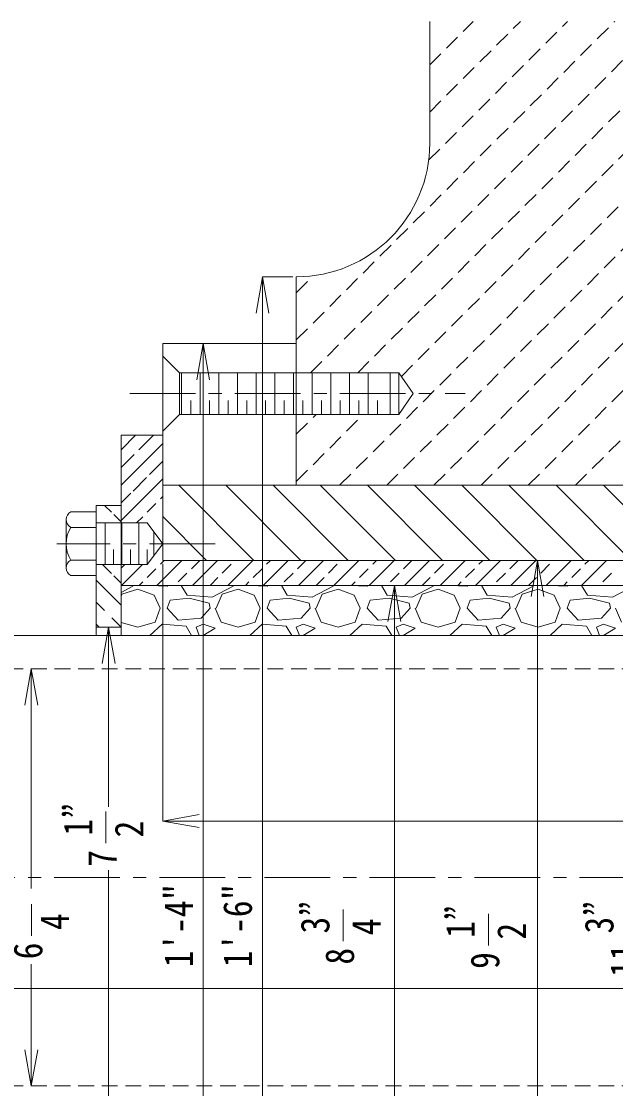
# Model space of a CAD drawing. Units: millimetres, scale not verified. Extents: x -4089 to 4089, y -2931 to 2931.
# Drawn here: x -2350 to -1897, y -1592 to -780 of the extents above; entities that cross this region are included whole.
import ezdxf
from ezdxf.enums import TextEntityAlignment as Align

# ---------------------------------------------------------------- set-up
doc = ezdxf.new("R2010")
doc.units = ezdxf.units.MM
doc.header["$LTSCALE"] = 10
doc.linetypes.add('CHAIN1', pattern=[8, 5, -1, 1, -1])
doc.linetypes.add('DASHED1', pattern=[1.8, 1.2, -0.6])
for name, color, linetype, lineweight in [('0-0_0', 3, 'Continuous', 18), ('0-1_芯', 4, 'CHAIN1', 18), ('0-2_寸法', 2, 'Continuous', 18)]:
    doc.layers.add(name, color=color, linetype=linetype, lineweight=lineweight)
doc.styles.add('ＭＳ ゴシック', font='')
doc.styles.get('ＭＳ ゴシック').set_extended_font_data('MS Gothic')

msp = doc.modelspace()

# ---------------------------------------------------------------- linework, layer by layer
at = {"layer": '0-0_0', "linetype": 'DASHED1'}
for p, q in [((-2140.36, -1022.46), (-1897.86, -779.97)), ((-2129.45, -1047.48), (-1861.94, -779.97)), ((-2107.39, -1133.18), (-1754.18, -779.97)), ((-2093.53, -1047.48), (-1826.02, -779.97)), ((-2071.47, -1133.18), (-1718.26, -779.97)), ((-2060.37, -1050.24), (-1790.1, -779.97)), ((-2039.58, -885.77), (-1933.78, -779.97)), ((-2038.76, -813.1), (-2005.63, -779.97)), ((-2038.76, -849.02), (-1969.7, -779.97)), ((-2035.55, -1133.18), (-1708.56, -806.19)), ((-1999.63, -1133.18), (-1708.56, -842.11)), ((-1963.71, -1133.18), (-1708.19, -877.66)), ((-1927.78, -1133.18), (-1702.18, -907.57)), ((-2140.36, -986.54), (-2127.42, -973.6)), ((-2140.36, -1094.3), (-2125.28, -1079.23)), ((-2140.36, -1130.22), (-2089.36, -1079.23))]:
    msp.add_line(p, q, dxfattribs=at)
at = {"layer": '0-0_0'}
for p, q in [((-2038.76, -872.83), (-2038.76, -779.97)), ((-2140.36, -974.43), (-2140.36, -1133.18)), ((-2241.96, -1025.23), (-2140.36, -1025.23)), ((-2241.96, -1025.23), (-2241.96, -1190.33)), ((-2229.26, -1047.48), (-2241.96, -1034.78)), ((-2229.26, -1047.48), (-2229.26, -1079.23)), ((-2229.26, -1047.48), (-2062.25, -1047.48)), ((-2227.86, -1079.23), (-2227.86, -1047.48)), ((-2213.64, -1079.23), (-2213.64, -1047.48)), ((-2199.41, -1079.23), (-2199.41, -1047.48)), ((-2185.19, -1079.23), (-2185.19, -1047.48)), ((-2170.96, -1079.23), (-2170.96, -1047.48)), ((-2156.74, -1079.23), (-2156.74, -1047.48)), ((-2142.52, -1079.23), (-2142.52, -1047.48)), ((-2128.29, -1079.23), (-2128.29, -1047.48)), ((-2114.07, -1079.23), (-2114.07, -1047.48)), ((-2099.84, -1079.23), (-2099.84, -1047.48)), ((-2085.62, -1079.23), (-2085.62, -1047.48)), ((-2068.86, -1079.23), (-2068.86, -1047.48)), ((-2062.25, -1047.48), (-2051.46, -1063.35)), ((-2062.25, -1079.23), (-2062.25, -1047.48)), ((-2062.25, -1079.23), (-2051.46, -1063.35)), ((-2220.75, -1079.23), (-2220.75, -1068.48)), ((-2206.52, -1079.23), (-2206.52, -1068.48)), ((-2192.3, -1079.23), (-2192.3, -1068.48)), ((-2178.08, -1079.23), (-2178.08, -1068.48)), ((-2163.85, -1079.23), (-2163.85, -1068.48)), ((-2149.63, -1079.23), (-2149.63, -1068.48)), ((-2135.4, -1079.23), (-2135.4, -1068.48)), ((-2121.18, -1079.23), (-2121.18, -1068.48)), ((-2106.96, -1079.23), (-2106.96, -1068.48)), ((-2092.73, -1079.23), (-2092.73, -1068.48)), ((-2078.51, -1079.23), (-2078.51, -1068.48)), ((-2229.26, -1079.23), (-2241.96, -1091.93)), ((-2229.26, -1079.23), (-2062.25, -1079.23)), ((-2241.96, -1095.08), (-2273.71, -1095.08)), ((-2273.71, -1095.08), (-2273.71, -1247.48)), ((-2273.39, -1105.79), (-2262.68, -1095.08)), ((-2260.35, -1106.22), (-2249.21, -1095.08)), ((-2273.39, -1132.73), (-2241.96, -1101.3)), ((-2273.39, -1119.26), (-2263.74, -1109.61)), ((-2252.09, -1124.9), (-2241.96, -1114.77)), ((-2273.39, -1159.67), (-2241.96, -1128.24)), ((-2264.69, -1137.5), (-2254.39, -1127.2)), ((-2241.96, -1133.18), (-1657.76, -1133.18)), ((-2172.71, -1190.33), (-2229.86, -1133.18)), ((-2136.79, -1190.33), (-2193.94, -1133.18)), ((-2100.87, -1190.33), (-2158.02, -1133.18)), ((-2064.95, -1190.33), (-2122.1, -1133.18)), ((-2029.02, -1190.33), (-2086.17, -1133.18)), ((-1993.1, -1190.33), (-2050.25, -1133.18)), ((-1957.18, -1190.33), (-2014.33, -1133.18)), ((-1921.26, -1190.33), (-1978.41, -1133.18)), ((-1885.34, -1190.33), (-1942.49, -1133.18)), ((-1849.42, -1190.33), (-1906.57, -1133.18)), ((-2273.39, -1146.2), (-2266.38, -1139.19)), ((-2243.83, -1143.58), (-2241.96, -1141.71)), ((-2292.76, -1153.31), (-2312.1, -1153.31)), ((-2292.76, -1148.42), (-2273.71, -1148.42)), ((-2292.76, -1148.42), (-2292.76, -1247.48)), ((-2281.14, -1153.56), (-2286.28, -1148.42)), ((-2253.94, -1153.69), (-2247.2, -1146.95)), ((-2315.62, -1159.25), (-2315.62, -1196)), ((-2254.02, -1161.75), (-2292.76, -1161.75)), ((-2285.77, -1193.5), (-2285.77, -1161.75)), ((-2273.71, -1160.99), (-2279.32, -1155.38)), ((-2273.07, -1193.5), (-2273.07, -1161.75)), ((-2262, -1161.75), (-2257.3, -1157.05)), ((-2260.37, -1193.5), (-2260.37, -1161.75)), ((-2241.96, -1177.63), (-2254.02, -1161.75)), ((-2208.63, -1190.33), (-2241.96, -1157)), ((-2312.1, -1165.2), (-2292.76, -1165.2)), ((-2248.94, -1186.82), (-2248.94, -1168.44)), ((-2241.96, -1177.63), (-2254.02, -1193.5)), ((-2242.95, -1178.94), (-2241.96, -1177.94)), ((-2279.42, -1193.5), (-2279.42, -1182.12)), ((-2266.72, -1193.5), (-2266.72, -1182.12)), ((-2254.02, -1193.5), (-2254.02, -1182.12)), ((-2312.1, -1190.06), (-2292.76, -1190.06)), ((-2254.02, -1193.5), (-2292.76, -1193.5)), ((-2281.14, -1200.32), (-2287.95, -1193.5)), ((-2273.71, -1196.22), (-2270.99, -1193.5)), ((-2273.39, -1209.38), (-2257.52, -1193.5)), ((-2246.45, -1209.38), (-2227.4, -1190.33)), ((-2243.83, -1193.29), (-2240.87, -1190.33)), ((-2241.96, -1190.33), (-1100.31, -1190.33)), ((-2220.26, -1196.66), (-2213.93, -1190.33)), ((-2219.51, -1209.38), (-2200.46, -1190.33)), ((-2196.69, -1200.02), (-2189.95, -1193.29)), ((-2192.57, -1209.38), (-2173.52, -1190.33)), ((-2165.63, -1209.38), (-2146.58, -1190.33)), ((-2163.01, -1193.29), (-2160.05, -1190.33)), ((-2139.44, -1196.66), (-2133.11, -1190.33)), ((-2138.69, -1209.38), (-2119.64, -1190.33)), ((-2115.86, -1200.02), (-2109.13, -1193.29)), ((-2111.75, -1209.38), (-2092.7, -1190.33)), ((-2084.81, -1209.38), (-2065.76, -1190.33)), ((-2082.19, -1193.29), (-2079.23, -1190.33)), ((-2058.62, -1196.66), (-2052.29, -1190.33)), ((-2057.87, -1209.38), (-2038.82, -1190.33)), ((-2035.04, -1200.02), (-2028.31, -1193.29)), ((-2030.92, -1209.38), (-2011.87, -1190.33)), ((-2003.98, -1209.38), (-1984.93, -1190.33)), ((-2001.37, -1193.29), (-1998.4, -1190.33)), ((-1977.79, -1196.66), (-1971.46, -1190.33)), ((-1977.04, -1209.38), (-1957.99, -1190.33)), ((-1954.22, -1200.02), (-1947.48, -1193.29)), ((-1950.1, -1209.38), (-1931.05, -1190.33)), ((-1923.16, -1209.38), (-1904.11, -1190.33)), ((-1920.54, -1193.29), (-1917.58, -1190.33)), ((-2312.1, -1201.94), (-2292.76, -1201.94)), ((-2273.71, -1207.75), (-2279.32, -1202.13)), ((-2253.94, -1203.39), (-2247.2, -1196.66)), ((-2230.36, -1206.76), (-2223.63, -1200.02)), ((-2173.11, -1203.39), (-2166.38, -1196.66)), ((-2149.54, -1206.76), (-2142.81, -1200.02)), ((-2092.29, -1203.39), (-2085.56, -1196.66)), ((-2068.72, -1206.76), (-2061.98, -1200.02)), ((-2011.47, -1203.39), (-2004.73, -1196.66)), ((-1987.9, -1206.76), (-1981.16, -1200.02)), ((-1930.65, -1203.39), (-1923.91, -1196.66)), ((-1907.07, -1206.76), (-1900.34, -1200.02)), ((-2273.71, -1224.44), (-2292.76, -1205.39)), ((-2273.71, -1209.38), (-1120.63, -1209.38)), ((-2264.71, -1210.01), (-2273.71, -1214.72)), ((-2264.52, -1209.38), (-2264.71, -1210.01)), ((-2259.92, -1209.38), (-2257.3, -1206.76)), ((-2252.12, -1209.38), (-2238.8, -1210.01)), ((-2238.8, -1210.01), (-2237.98, -1209.38)), ((-2223.56, -1216.87), (-2227.93, -1209.38)), ((-2206.04, -1209.38), (-2200.05, -1203.39)), ((-2188.51, -1210.01), (-2204.51, -1218.39)), ((-2188.32, -1209.38), (-2188.51, -1210.01)), ((-2179.1, -1209.38), (-2176.48, -1206.76)), ((-2175.92, -1209.38), (-2162.6, -1210.01)), ((-2162.6, -1210.01), (-2161.78, -1209.38)), ((-2147.36, -1216.87), (-2151.73, -1209.38)), ((-2112.31, -1210.01), (-2128.31, -1218.39)), ((-2125.22, -1209.38), (-2119.23, -1203.39)), ((-2112.12, -1209.38), (-2112.31, -1210.01)), ((-2099.72, -1209.38), (-2086.4, -1210.01)), ((-2098.28, -1209.38), (-2095.66, -1206.76)), ((-2086.4, -1210.01), (-2085.58, -1209.38)), ((-2071.16, -1216.87), (-2075.53, -1209.38)), ((-2036.11, -1210.01), (-2052.11, -1218.39)), ((-2044.4, -1209.38), (-2038.41, -1203.39)), ((-2035.92, -1209.38), (-2036.11, -1210.01)), ((-2023.52, -1209.38), (-2010.2, -1210.01)), ((-2017.45, -1209.38), (-2014.84, -1206.76)), ((-2010.2, -1210.01), (-2009.38, -1209.38)), ((-1994.96, -1216.87), (-1999.33, -1209.38)), ((-1959.91, -1210.01), (-1975.91, -1218.39)), ((-1963.57, -1209.38), (-1957.59, -1203.39)), ((-1959.72, -1209.38), (-1959.91, -1210.01)), ((-1947.32, -1209.38), (-1934, -1210.01)), ((-1936.63, -1209.38), (-1934.01, -1206.76)), ((-1934, -1210.01), (-1933.18, -1209.38)), ((-1918.76, -1216.87), (-1923.13, -1209.38)), ((-1883.71, -1210.01), (-1899.71, -1218.39)), ((-2273.71, -1217.55), (-2273.09, -1216.11)), ((-2273.09, -1216.11), (-2260.9, -1212.3)), ((-2260.9, -1212.3), (-2248.7, -1216.87)), ((-2248.7, -1216.87), (-2244.13, -1226.77)), ((-2204.51, -1218.39), (-2223.56, -1216.87)), ((-2201.46, -1226.77), (-2196.89, -1216.11)), ((-2196.89, -1216.11), (-2184.7, -1212.3)), ((-2184.7, -1212.3), (-2172.5, -1216.87)), ((-2172.5, -1216.87), (-2167.93, -1226.77)), ((-2128.31, -1218.39), (-2147.36, -1216.87)), ((-2125.26, -1226.77), (-2120.69, -1216.11)), ((-2120.69, -1216.11), (-2108.5, -1212.3)), ((-2108.5, -1212.3), (-2096.3, -1216.87)), ((-2096.3, -1216.87), (-2091.73, -1226.77)), ((-2052.11, -1218.39), (-2071.16, -1216.87)), ((-2049.06, -1226.77), (-2044.49, -1216.11)), ((-2044.49, -1216.11), (-2032.3, -1212.3)), ((-2032.3, -1212.3), (-2020.1, -1216.87)), ((-2020.1, -1216.87), (-2015.53, -1226.77)), ((-1975.91, -1218.39), (-1994.96, -1216.87)), ((-1972.86, -1226.77), (-1968.29, -1216.11)), ((-1968.29, -1216.11), (-1956.1, -1212.3)), ((-1956.1, -1212.3), (-1943.9, -1216.87)), ((-1943.9, -1216.87), (-1939.33, -1226.77)), ((-1899.71, -1218.39), (-1918.76, -1216.87)), ((-2286.44, -1228.39), (-2292.76, -1222.08)), ((-2247.94, -1237.44), (-2244.13, -1226.77)), ((-2238.8, -1226.77), (-2236.51, -1220.68)), ((-2230.42, -1235.92), (-2238.8, -1226.77)), ((-2222.03, -1219.15), (-2236.51, -1220.68)), ((-2206.79, -1222.96), (-2222.03, -1219.15)), ((-2206.03, -1226.77), (-2212.89, -1234.39)), ((-2206.03, -1226.77), (-2206.79, -1222.96)), ((-2202.22, -1226.77), (-2197.65, -1237.44)), ((-2171.74, -1237.44), (-2167.93, -1226.77)), ((-2162.6, -1226.77), (-2160.31, -1220.68)), ((-2154.22, -1235.92), (-2162.6, -1226.77)), ((-2145.83, -1219.15), (-2160.31, -1220.68)), ((-2130.59, -1222.96), (-2145.83, -1219.15)), ((-2129.83, -1226.77), (-2136.69, -1234.39)), ((-2129.83, -1226.77), (-2130.59, -1222.96)), ((-2126.02, -1226.77), (-2121.45, -1237.44)), ((-2095.54, -1237.44), (-2091.73, -1226.77)), ((-2086.4, -1226.77), (-2084.11, -1220.68)), ((-2078.02, -1235.92), (-2086.4, -1226.77)), ((-2069.63, -1219.15), (-2084.11, -1220.68)), ((-2054.39, -1222.96), (-2069.63, -1219.15)), ((-2053.63, -1226.77), (-2060.49, -1234.39)), ((-2053.63, -1226.77), (-2054.39, -1222.96)), ((-2049.82, -1226.77), (-2045.25, -1237.44)), ((-2019.34, -1237.44), (-2015.53, -1226.77)), ((-2010.2, -1226.77), (-2007.91, -1220.68)), ((-2001.82, -1235.92), (-2010.2, -1226.77)), ((-1993.43, -1219.15), (-2007.91, -1220.68)), ((-1978.19, -1222.96), (-1993.43, -1219.15)), ((-1977.43, -1226.77), (-1984.29, -1234.39)), ((-1977.43, -1226.77), (-1978.19, -1222.96)), ((-1973.62, -1226.77), (-1969.05, -1237.44)), ((-1943.14, -1237.44), (-1939.33, -1226.77)), ((-1934, -1226.77), (-1931.71, -1220.68)), ((-1925.62, -1235.92), (-1934, -1226.77)), ((-1917.23, -1219.15), (-1931.71, -1220.68)), ((-1901.99, -1222.96), (-1917.23, -1219.15)), ((-1901.23, -1226.77), (-1908.09, -1234.39)), ((-1901.23, -1226.77), (-1901.99, -1222.96)), ((-1897.42, -1226.77), (-1892.85, -1237.44)), ((-2273.71, -1241.13), (-2280.75, -1234.09)), ((-2212.89, -1234.39), (-2230.42, -1235.92)), ((-2136.69, -1234.39), (-2154.22, -1235.92)), ((-2060.49, -1234.39), (-2078.02, -1235.92)), ((-1984.29, -1234.39), (-2001.82, -1235.92)), ((-1908.09, -1234.39), (-1925.62, -1235.92)), ((-2290.4, -1241.13), (-2292.76, -1238.77)), ((-2292.76, -1241.13), (-2273.71, -1241.13)), ((-2273.71, -1237.48), (-2260.9, -1241.25)), ((-2260.9, -1241.25), (-2247.94, -1237.44)), ((-2242.61, -1238.97), (-2251.93, -1247.48)), ((-2224.32, -1240.49), (-2242.61, -1238.97)), ((-2220.05, -1247.48), (-2224.32, -1240.49)), ((-2211.37, -1238.97), (-2216.7, -1241.25)), ((-2216.7, -1241.25), (-2214.21, -1247.48)), ((-2202.22, -1242.01), (-2211.37, -1238.97)), ((-2211.32, -1247.48), (-2202.22, -1242.01)), ((-2197.65, -1237.44), (-2184.7, -1241.25)), ((-2184.7, -1241.25), (-2171.74, -1237.44)), ((-2166.41, -1238.97), (-2175.73, -1247.48)), ((-2148.12, -1240.49), (-2166.41, -1238.97)), ((-2143.85, -1247.48), (-2148.12, -1240.49)), ((-2135.17, -1238.97), (-2140.5, -1241.25)), ((-2140.5, -1241.25), (-2138.01, -1247.48)), ((-2126.02, -1242.01), (-2135.17, -1238.97)), ((-2135.12, -1247.48), (-2126.02, -1242.01)), ((-2121.45, -1237.44), (-2108.5, -1241.25)), ((-2108.5, -1241.25), (-2095.54, -1237.44)), ((-2090.21, -1238.97), (-2099.53, -1247.48)), ((-2071.92, -1240.49), (-2090.21, -1238.97)), ((-2067.65, -1247.48), (-2071.92, -1240.49)), ((-2058.97, -1238.97), (-2064.3, -1241.25)), ((-2064.3, -1241.25), (-2061.81, -1247.48)), ((-2049.82, -1242.01), (-2058.97, -1238.97)), ((-2058.92, -1247.48), (-2049.82, -1242.01)), ((-2045.25, -1237.44), (-2032.3, -1241.25)), ((-2032.3, -1241.25), (-2019.34, -1237.44)), ((-2014.01, -1238.97), (-2023.33, -1247.48)), ((-1995.72, -1240.49), (-2014.01, -1238.97)), ((-1991.45, -1247.48), (-1995.72, -1240.49)), ((-1982.77, -1238.97), (-1988.1, -1241.25)), ((-1988.1, -1241.25), (-1985.61, -1247.48)), ((-1973.62, -1242.01), (-1982.77, -1238.97)), ((-1982.72, -1247.48), (-1973.62, -1242.01)), ((-1969.05, -1237.44), (-1956.1, -1241.25)), ((-1956.1, -1241.25), (-1943.14, -1237.44)), ((-1937.81, -1238.97), (-1947.13, -1247.48)), ((-1919.52, -1240.49), (-1937.81, -1238.97)), ((-1915.25, -1247.48), (-1919.52, -1240.49)), ((-1906.57, -1238.97), (-1911.9, -1241.25)), ((-1911.9, -1241.25), (-1909.41, -1247.48)), ((-1897.42, -1242.01), (-1906.57, -1238.97)), ((-1906.52, -1247.48), (-1897.42, -1242.01)), ((-1016.41, -1247.48), (-2432.46, -1247.48))]:
    msp.add_line(p, q, dxfattribs=at)
at = {"layer": '0-0_0', "color": 1, "linetype": 'DASHED1'}
for p, q in [((-2468.38, -1272.88), (-997.36, -1272.88)), ((-2468.38, -1590.38), (-997.36, -1590.38))]:
    msp.add_line(p, q, dxfattribs=at)
at = {"layer": '0-0_0'}
for centre, radius, start, end in [((-2140.36, -872.83), 101.6, 270, 0), ((-2308.84, -1159.25), 6.78, 118.74723, 241.25277), ((-2291.9, -1177.63), 23.71, 148.38924, 211.61076), ((-2308.84, -1196), 6.78, 118.74723, 241.25277)]:
    msp.add_arc(centre, radius, start, end, dxfattribs=at)
at = {"layer": '0-1_芯'}
for p, q in [((-2267.12, -1063.35), (-2011.9, -1063.35)), ((-2202.17, -1177.63), (-2322.61, -1177.63)), ((-3524.61, -1431.63), (2987.98, -1431.63))]:
    msp.add_line(p, q, dxfattribs=at)
at = {"layer": '0-2_寸法'}
for p, q in [((-2166.05, -974.43), (-2170.91, -1002)), ((-2211.31, -1025.23), (-2216.17, -1052.8)), ((-2211.31, -1025.23), (-2206.45, -1052.8)), ((-1956.64, -1190.33), (-1961.5, -1217.9)), ((-1956.64, -1190.33), (-1951.78, -1217.9)), ((-2065.7, -1209.38), (-2070.56, -1236.95)), ((-2065.7, -1209.38), (-2060.84, -1236.95)), ((-2283.23, -1241.13), (-2288.09, -1268.7)), ((-2283.23, -1241.13), (-2278.37, -1268.7)), ((-2283.23, -1241.13), (-2283.23, -1377.92)), ((-2342.12, -1272.88), (-2346.99, -1300.45)), ((-2342.12, -1272.88), (-2337.26, -1300.45)), ((-2342.12, -1272.88), (-2342.12, -1440.06)), ((-2285.29, -1381.53), (-2285.29, -1405.64)), ((-2241.96, -1388.74), (-2214.38, -1393.61)), ((-2241.96, -1388.74), (1038.29, -1388.74)), ((-2283.23, -1426.14), (-2283.23, -1622.13)), ((-2341.99, -1452), (-2341.99, -1476.11)), ((-2104.67, -1456.02), (-2104.67, -1480.13)), ((-1994.04, -1459.28), (-1994.04, -1483.39)), ((-2342.12, -1497.58), (-2342.12, -1590.38)), ((-3185.92, -1516.1), (1681.12, -1516.1)), ((-2342.12, -1590.38), (-2346.99, -1562.8)), ((-2342.12, -1590.38), (-2337.26, -1562.8))]:
    msp.add_line(p, q, dxfattribs=at)
for points in [[(-2166.05, -974.43), (-2166.05, -1891.37), (-2170.91, -1863.79)], [(-2142.9, -974.43), (-2166.05, -974.43), (-2161.19, -1002)], [(-2211.31, -1025.23), (-2211.31, -1838.03), (-2216.17, -1810.45)], [(-2241.96, -1192.87), (-2241.96, -1388.74), (-2214.38, -1383.88)], [(-1956.64, -1190.33), (-1956.64, -1672.93), (-1961.5, -1645.35)], [(-2065.7, -1209.38), (-2065.7, -1653.88), (-2070.56, -1626.3)]]:
    msp.add_lwpolyline(points, dxfattribs=at)

# ---------------------------------------------------------------- texts
at = {"layer": '0-2_寸法', "style": 'ＭＳ ゴシック', "width": 0.85}
for s, p in [('1”', (-2289.13, -1399.87)), ('2', (-2250.12, -1401.23)), ('7', (-2270.41, -1423.54)), ('1\'-4"', (-2212.39, -1500.08)), ('1\'-6"', (-2167.53, -1500.08)), ('3”', (-2108.51, -1474.37)), ('3”', (-1892.23, -1474.37)), ('4', (-2306.81, -1471.7)), ('1”', (-1997.88, -1477.63)), ('4', (-2069.5, -1475.72)), ('2', (-1958.87, -1478.98)), ('6', (-2327.11, -1494.01)), ('8', (-2089.79, -1498.04)), ('11', (-1872.81, -1507.44)), ('9', (-1979.16, -1501.29))]:
    msp.add_text(s, height=21.99, rotation=90, dxfattribs=at).set_placement(p, align=Align.BOTTOM_LEFT)

doc.saveas('drawing.dxf')
